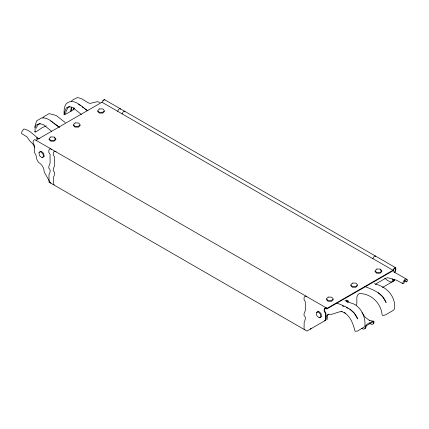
<?xml version="1.0" encoding="UTF-8"?>
<svg xmlns="http://www.w3.org/2000/svg" width="429" height="429" viewBox="0 0 429 429"><rect width="100%" height="100%" fill="white"/><g stroke="black" fill="none" stroke-linecap="round" stroke-linejoin="round"><path stroke-width="0.64" d="M327.123 319.589L327.456 315.465L328.694 314.033M392.798 278.861L392.556 281.81L390.395 282.003L386.502 279.756L384.781 278.131M393.801 281.092L393.945 279.322M71.353 106.955L70.941 111.213L71.402 107.513M34.583 127.536L36.621 120.849L41.828 117.841C49.056 117.428 53.882 123.825 59.561 127.236M375.724 284.609L376.276 283.66L385.746 278.19L387.768 277.719L396.509 280.201L402.718 283.548L403.249 281.569L405.099 279.091L407.019 279.392L407.55 280.759L406.381 281.923L404.241 280.689M36.465 128.212L37.559 124.909L40.24 123.729M74.367 108.081L73.954 109.272L72.914 109.207M73.97 107.706L73.096 109.963L65.337 114.446L66.12 111.358L67.728 107.893L69.755 106.724M394.444 272.619L395.382 270.045L395.232 268.189A1.496 0.863 -60 0 0 394.262 268.715L392.991 270.79L327.043 308.864L326.582 308.971L325.772 308.258A1.496 0.863 -60 0 0 324.801 308.853L324.651 310.88L325.895 312.998L325.895 319.246A2.644 1.528 60 0 1 325.348 320.458L306.971 331.07L49.099 182.191L48.954 174.71A5.196 3.003 -60 0 0 48.954 168.425A4.177 2.413 -60 0 1 48.954 166.125L50.075 163.234L50.075 154.386L48.863 152.44L48.826 150.643A1.325 0.761 -60 0 1 49.764 149.024L50.965 148.868M394.878 272.571L395.811 270.082L395.849 268.238A1.325 0.761 -60 0 0 394.916 267.701L394.058 268.35L392.991 270.249L327.043 308.328L325.976 307.663L325.118 307.995A1.325 0.761 -60 0 0 324.185 309.615L324.222 311.416L325.429 313.358L325.429 319.519A2.644 1.528 60 0 1 324.882 320.726M311.03 328.19L310.317 329.134M356.156 305.148L356.848 303.829L356.848 297.292L357.55 295.077L359.309 293.57C371.203 293.377 381.204 303.367 382.159 315.127L383.081 315.492L385.371 314.934L393.495 310.242L394.455 308.928C396.09 296.621 386.647 286.674 375.214 284.014L374.624 283.188M103.083 100.944L103.228 100.686A1.496 0.863 -60 0 1 103.486 100.44M71.305 101.652L72.11 100.322L77.182 97.64C82.25 97.791 85.419 101.877 89.892 103.459L97.292 101.684L100.016 102.413M42.836 118.045L43.769 116.72L49.131 113.626L56.183 115.492L65.224 122.522M364.982 328.694L365.701 327.912L366.382 325.686L372.774 321.997L373.503 322.415L373.337 323.498L372.624 324.281L371.584 324.335L369.401 323.3M373.246 323.922L373.965 323.139L373.852 321.375L369.171 320.286L369.664 320.586L365.149 317.197L361.899 312.623M80.282 125.391L78.453 127.129L74.93 127.091L73.23 125.306M104.585 111.358L102.762 113.1L99.238 113.058L97.533 111.277M333.349 299.565L331.526 301.303L328.003 301.265L326.303 299.48M357.657 285.532L355.834 287.274L352.306 287.232L350.606 285.451M50.912 183.237L49.973 182.25L44.208 171.97A9.497 7.754 60 0 0 38.766 162.543A8.205 6.698 60 0 1 36.776 159.095L35.956 155.083L34.942 153.335A2.644 1.528 60 0 1 34.395 151.491L34.395 145.334L33.189 143.388L33.151 141.591A1.325 0.761 -60 0 1 34.084 139.972L34.942 139.634L36.009 140.299L101.957 102.225L103.024 100.327L103.882 99.673A1.325 0.761 -60 0 1 104.815 100.214M117.637 111.277L118.704 109.379L119.562 108.725A1.325 0.761 -60 0 1 120.495 109.266M122.088 113.846L123.155 111.948L124.013 111.293A1.325 0.761 -60 0 1 124.946 111.835M372.86 258.628L373.932 256.73L374.785 256.081A1.325 0.761 -60 0 1 375.724 256.617M382.443 287.494L394.058 280.791A2.644 1.528 60 0 0 394.605 279.579M39.425 152.123L41.222 151.169L43.619 153.351L44.214 156.494L42.417 157.448M316.8 312.269L318.602 311.309L320.994 313.497L321.589 316.634L319.793 317.589M46.332 125.82L42.498 127.542L36.138 131.703L35.183 131.993L34.545 131.462M346.219 301.126L347.967 300.611L348.745 301.968M51.689 149.351L51.282 149.313M56.14 151.92L55.068 151.26L54.215 151.593A1.325 0.761 -60 0 0 53.276 153.212L53.314 155.014L54.526 156.955L54.526 165.803L53.405 168.694A4.177 2.413 -60 0 0 53.405 170.994A5.196 3.003 -60 0 1 53.405 177.279L53.276 184.154L53.55 184.76L54.215 184.695M306.912 296.707L305.845 296.042L304.987 296.375A1.325 0.761 -60 0 0 304.054 297.994L304.091 299.796L305.298 301.737L305.298 310.591L304.177 313.476A4.177 2.413 -60 0 0 304.177 315.776A5.196 3.003 -60 0 1 304.177 322.061L304.054 328.941L304.327 329.542L304.987 329.477M373.251 321.053C370.168 322.764 364.741 323.841 365.079 328.271L364.36 329.054L363.32 329.107L361.685 328.33M402.718 283.548L403.887 283.36L404.424 281.381L405.169 280.475L405.85 280.555L406.381 281.923M49.099 182.191L49.764 182.127M324.796 320.404L325.874 320.307L326.206 316.184L328.147 314.339C333.081 315.213 337.13 311.497 341.87 311.636C350.134 314.554 353.072 323.573 355.046 331.295L357.421 331.091L364.881 326.582C365.723 318.259 362.462 309.545 355.33 304.831C352.161 302.756 347.844 302.777 344.996 300.359M340.953 311.282L342.144 311.336M39.897 138.808L36.39 137.999L39.425 138.739M346.326 307.609L348.005 308.322M364.698 286.465C373.225 289.725 382.738 293.243 386.164 302.627L382.604 296.664L378.067 292.637M336.867 303.099C345.2 306.252 354.413 309.808 357.695 318.972L354.247 313.095L349.678 309.041M342.315 305.888L344.053 306.633M393.447 271.686L407.019 279.392M104.349 99.549L395.726 267.771M101.957 102.225L392.991 270.249L392.991 270.79M344.299 312.484L345.452 313.149M36.009 140.299L327.043 308.328L327.043 308.864L325.884 308.199M87.972 110.848C81.826 107.084 73.809 97.158 66.264 103.7C63.932 106.907 63.932 111.132 64.141 114.94L64.715 111.744L66.216 108.087L68.881 106.542L72.989 107.641L81.387 114.495M81.998 106.762L83.532 107.872M84.556 108.617L87.108 110.473M53.587 123.144L59.213 127.231M78.523 104.236L80.507 105.679M50.622 120.989L52.595 122.426M38.09 138.245C33.537 134.958 29.665 130.03 23.901 128.941L21.981 131.456L21.45 133.435L27.091 136.974L29.563 140.68L33.076 144.235L34.61 147.442M51.678 131.381L43.468 124.694L39.393 123.606L36.143 125.102L35.076 128.614L35.183 131.993M346.525 300.343L347.501 301.249L347.501 302.558M380.26 269.718L381.96 271.498L380.137 273.241L376.614 273.198L374.914 271.418M54.274 137.639L55.974 139.42L54.151 141.162L50.627 141.12L48.927 139.339M394.138 279.847A2.644 1.528 60 0 1 393.591 281.059M50.82 136.953L49.072 138.621L50.702 140.331L54.081 140.369L55.829 138.701L54.199 136.99L50.82 136.953M75.123 122.919L73.375 124.587L75.005 126.298L78.389 126.335L80.137 124.667L78.502 122.957L75.123 122.919M99.431 108.886L97.678 110.559L99.313 112.264L102.692 112.307L104.44 110.634L102.81 108.923L99.431 108.886M328.196 297.093L326.448 298.761L328.078 300.472L331.456 300.509L333.21 298.841L331.574 297.131L328.196 297.093M352.499 283.06L350.75 284.733L352.381 286.438L355.764 286.481L357.513 284.808L355.882 283.097L352.499 283.06M376.807 269.026L375.059 270.699L376.689 272.41L380.067 272.447L381.815 270.779L380.185 269.069L376.807 269.026M40.626 151.657L38.9 152.574L39.473 155.588L41.769 157.679L43.495 156.762L42.921 153.754L40.626 151.657M318.002 311.803L316.275 312.714L316.849 315.728L319.144 317.819L320.871 316.902L320.297 313.894L318.002 311.803"/></g></svg>
